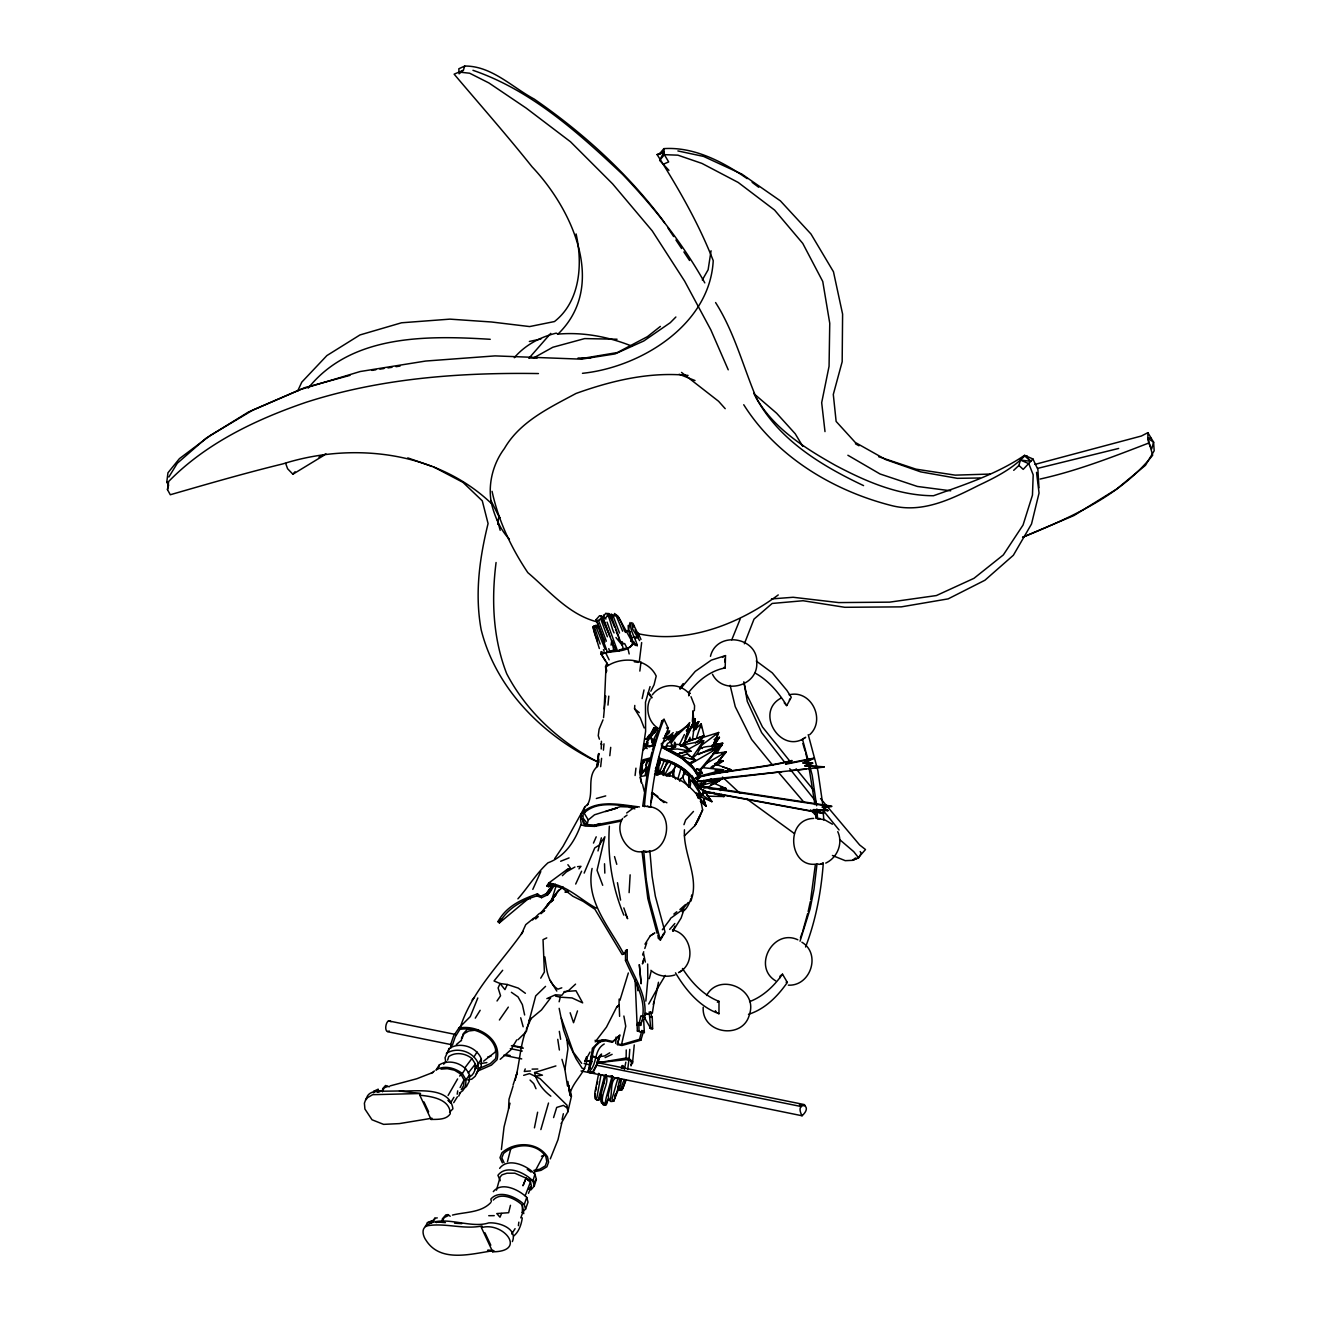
<?xml version="1.0" encoding="UTF-8"?>
<svg xmlns="http://www.w3.org/2000/svg" width="1321" height="1321" viewBox="0 0 1321 1321"><rect width="100%" height="100%" fill="white"/><g stroke="black" fill="none" stroke-linecap="round" stroke-linejoin="round"><path stroke-width="1.5" d="M658.849 771.431L663.175 772.224L658.915 773.759L658.865 770.969M683.337 774.519C681.537 779.407 686.738 783.452 688.968 787.316L688.703 775.889L683.601 772.802M523.777 1213.669L522.307 1205.132C515.553 1198.626 500.857 1191.575 493.261 1200.062M640.735 1016.295L642.7 1016.229C645.738 996.199 632.809 978.151 625.494 960.433L625.543 950.476L627.194 949.931L627.194 959.987C634.559 977.969 647.818 996.183 644.532 1016.51L640.735 1016.295L638.836 1025.03L640.668 1025.393L643.096 1016.675M629.11 892.633L630.134 874.832M813.686 818.409C784.41 819.185 789.05 867.88 816.114 864.116M508.568 1108.732L509.014 1099.237L513.043 1086.209M611.54 614.034L612.217 617.27M693.046 712.795L692.353 721.464M627.739 1069.118L628.978 1059.31L598.297 1062.695L599.189 1056.651L604.622 1055.925L609.79 1052.787M597.059 1063.388L596.531 1064.924L598.083 1058.782L592.502 1056.42L590.949 1057.114L588.126 1072.058M681.834 745.985L681.851 744.829L684.014 744.945L683.238 745.886M599.338 1062.728L598.297 1062.695L626.137 1058.038L626.253 1049.98M445.854 1062.464L445.061 1057.741L449.123 1048.527C459.989 1041.394 476.716 1046.777 481.356 1059.013L481.24 1066.262L476.187 1073.824M619.615 1088.917L621.597 1078.943L802.062 1115.766C814.974 1103.943 793.739 1100.674 802.062 1115.766M669.4 749.123L675.411 747.141L675.444 744.268L684.014 744.945M703.482 790.09L702.706 794.994L699.205 798.561M631.025 1065.915L631.57 1062.513L630.365 1060.119L631.801 1062.2L628.978 1059.31M639.43 806.916C620.721 804.836 595.474 798.528 581.042 814.017L581.174 818.227C584.543 820.159 580.794 825.311 587.449 824.601L594.714 825.08L621.564 819.945M595.094 1094.019L595.259 1098.94L597.604 1100.244L599.767 1099.353L601.55 1094.696M622.62 818.442C613.456 831.982 628.945 856.322 643.756 851.137C668.294 856.256 676.435 812.398 651.088 806.9M649.057 806.735L642.749 805.992L647.802 769.813M658.7 765.47L658.915 773.759C667.287 771.249 664.513 755.265 676.022 765.652L672.505 771.068L666.758 774.42M659.641 763.026L659.394 764.892L659.344 761.771L659.608 763.406M447.588 1060.086L448.744 1056.569C455.679 1051.665 465.603 1053.299 471.911 1058.517L475.395 1063.983C475.742 1068.838 474.487 1074.056 469.979 1076.731M589.777 1068.194L589.827 1067.285L589.843 1068.474M598.413 1060.218L599.651 1055.677L601.567 1054.042L598.066 1060.367M481.356 1059.013L478.301 1063.669L478.053 1070.704L475.197 1076.268L471.762 1079.174L467.717 1079.901M647.488 771.943L645.49 775.245C645.82 769.945 645.061 761.788 650.576 758.997M650.015 1017.17L652.244 1017.269L652.624 1028.762L650.807 1028.58L649.305 1013.834M604.176 708.931L605.976 667.039C620.771 655.81 647.653 657.841 656.207 676.071L654.06 684.773L650.84 691.213M440.983 1069.135L447.324 1068.656L454.49 1070.208L460.88 1074.155L464.034 1079.934L463.754 1085.367L461.277 1089.61M463.176 1089.115L466.462 1086.489L469.17 1081.42L469.533 1074.98C465.091 1063.702 449.734 1058.517 439.431 1064.792L435.98 1070.093C444.071 1064.726 455.101 1067.979 462.3 1073.511L465.966 1079.736L465.653 1085.829L462.812 1090.634L459.411 1093.161M609.361 826.252C607.346 856.668 612.019 886.721 623.826 915.123M694.334 710.681L694.582 705.711L690.999 696.679M598.793 1073.312L600.873 1075.575L596.795 1098.147M664.166 769.433L662.63 771.695L664.1 770.193M561.128 1123.56L567.832 1111.836L567.006 1105.215L540.107 1078.729L529.539 1073.577L523.661 1075.327M625.824 1062.167L624.387 1069.399M615.718 1043.474L616.098 1037.051M634.245 1044.928L632.511 1063.372L630.893 1064.726M605.299 699.503L605.53 695.771L603.548 717.617M608.073 1098.907L605.728 1105.116L603.07 1104.736L602.64 1102.077M645.837 1001.12L647.818 979.373L647.67 964.016M672.983 777.177L673.545 770.011L669.153 775.245L666.164 775.559M461.425 1040.717L461.64 1037.546L464.315 1033.534L468.773 1030.991L478.152 1029.852M641.659 642.584L639.43 660.566M632.709 1061.886L629.11 1058.567L629.77 1049.386M598.264 754.423L598.776 753.581L597.472 766.642L598.496 759.113L598.595 762.679L598.248 755.744M598.578 1098.527L604.638 1075.575L605.943 1074.65M496.069 562.515C491.329 599.916 492.898 638.291 506.703 673.71C526.551 711.755 558.915 741.131 596.465 761.243M501.402 1149.501L504.044 1126.978L510.005 1103.233M644.202 727.97L640.371 718.129L634.542 708.766L634.79 705.447M779.786 977.903L780.249 975.872L782.511 974.188L787.349 982.395C777.706 996.265 764.975 1009.194 748.479 1014.33M822.917 863.274L819.119 864.396L817.039 863.703L813.984 889.396L810.087 908.98L800.031 941.213M649.8 807.048L650.526 807.313C652.739 780.364 658.089 753.482 668.261 728.35L664.215 719.615M644.384 806.702C646.679 776.781 652.64 746.943 664.067 719.103L661.871 721.035L659.03 729.902M680.133 689.1L695.259 671.365L711.276 660.153L725.51 655.596L725.179 667.931C710.219 670.639 697.917 680.976 688.588 692.501M823.297 863.009C821.2 891.609 815.866 920.159 805.562 947.008M724.915 662.036L725.179 658.75M682.478 968.475C691.411 982.312 703.3 995.34 719.004 1001.351L718.971 1013.719C699.602 1006.767 685.715 990.04 675.493 972.834M522.307 1205.132L522.422 1213.487L520.788 1217.863M603.416 750.146L603.994 743.806M629.242 625.477L630.067 622.521M699.238 797.834L699.486 795.027M607.974 705.084L608.799 696.134M605.728 1105.116L604.869 1104.703L606.19 1097.85L612.168 1076.021M675.213 744.565L674.717 742.154L674.106 744.829M698.33 797.686L698.594 794.978M590.966 1058.319L592.386 1048.296L598.727 1042.021M652.657 745.771L653.152 743.69L654.605 743.475M609.807 755.711L610.715 747.356M600.659 766.675L601.583 758.353M618.558 1086.192L618.476 1090.056L622.125 1089.99L626.071 1080.066M672.934 774.998L673.528 771.134M646.861 772.323L645.49 775.245L646.497 768.162M592.502 1056.42L591.478 1063.289L587.994 1071.414L590.801 1073.131L594.4 1070.01M635.087 775.51L635.946 768.162M614.067 632.908C611.161 627.69 609.724 615.206 605.959 613.159L602.607 617.369L609.856 636.59M601.237 749.007L601.418 741.246M649.222 761.408C641.379 755.678 641.081 770.539 640.817 775.444L642.633 764.71M612.3 619.764C607.346 605.497 609.064 621.035 602.607 617.369M658.436 766.362L659.196 764.033M628.169 625.494L628.466 630.579L633.337 643.112L637.283 645.639C635.83 638.571 627.673 626.748 631.768 622.67M639.843 671.085L640.982 662.019M168.262 484.824L166.826 481.818L167.949 472.802L179.441 458.635L210.485 435.336L253.005 410.005L304.689 387.664L349.982 375.362M518.393 1225.657L518.839 1222.156M598.776 753.581L596.547 767.187C586.243 777.557 594.599 793.442 587.135 805.364M697.306 785.797L700.691 794.631L696.728 795.143M651.732 746.233L653.102 742.534M652.888 745.556L653.218 743.195M704.043 782.412L702.062 785.5L698.248 786.755L698.033 784.558C696.332 779.654 695.82 785.235 698.248 786.755L702.211 785.582L704.275 780.761L704.621 783.452L702.739 787.085L699.932 787.63L698.066 785.665L699.932 787.63L702.739 787.085M619.665 1089.891L619.797 1088.834M497.753 524.305L498.843 516.379L490.95 500.527M594.863 634.46L593.261 626.633M623.694 1068.045L622.307 1065.568L621.2 1068.128M691.973 775.79L696.613 782.841M509.411 539.166C500.114 529.638 494.648 516.148 491.478 503.565C436.954 451.452 352.938 441.643 282.876 463.886C245.079 473.1 207.612 483.965 170.293 494.748L167.47 489.612L168.675 481.455C205.911 443.311 255.977 419.451 305.911 402.36C380.795 378.169 460.154 372.373 538.44 373.562M522.274 1217.863C521.399 1224.484 518.955 1231.783 513.605 1236.109M599.404 1057.378L599.651 1055.677M601.088 651.666L602.409 653.713L613.737 650.064L617.221 651.104L619.582 650.279L618.096 650.873M586.805 1057.048C587.713 1072.421 571.927 1081.04 569.764 1095.324L570.92 1095.803L569.268 1089.842M590.223 1064.016L590.916 1060.961M611.078 645.16L611.788 640.404L613.737 650.064M457.198 1094.201L457.71 1090.865M711.061 250.775L708.122 269.765L702.31 279.969M654.985 745.275C636.772 750.79 651.319 737.085 657.098 729.043M652.326 1013.257L654.06 1002.012M697.372 786.012L699.602 786.54L697.703 785.665M675.642 745.506L675.411 747.141L672.67 747.306L671.2 749.123M619.45 650.295C623.495 647.158 632.429 649.849 632.825 642.155L630.926 640.916L633.733 641.907C628.879 654.093 611.59 649.552 601.319 654.357M699.668 777.706L693.492 767.369L687.68 761.969M694.648 726.616L695.275 719.037L686.821 734.938M583.799 810.07L584.922 806.718L587.961 804.274M590.57 1056.536L592.27 1055.793L593.905 1048.544L596.019 1045.505L602.591 1039.726M510.467 1205.313L508.651 1212.711L496.795 1213.57L499.999 1217.202L501.567 1213.504M598.644 1073.643L594.797 1093.061L595.721 1099.287M496.151 1047.157L495.292 1051.995L483.635 1061.143M561.772 1123.147L558.007 1139.676L550.296 1158.897M597.208 1062.893L598.083 1058.782M694.582 723.512L695.275 719.037L685.12 738.092M810.648 899.898L815.305 864.941M632.842 623.215L637.614 633.139L637.3 636.887L631.554 637.482L628.614 629.506L629.44 625.543M597.042 1084.161L597.67 1081.552M619.714 1082.51L620.028 1080.892M653.334 731.339L653.994 727.954L647.901 738.555M537.63 1112.216L534.427 1127.853M647.505 744.813L648.033 742.584L646.514 741.89L647.505 744.813L644.301 744.73M606.174 1074.6L601.121 1093.854L601.402 1102.936M598 850.939L601.369 837.861M601.732 1095.588L601.237 1101.417L602.525 1103.729M462.267 1038.339L463.209 1033.782L468.509 1028.068M366.379 1099.6C366.809 1092.137 375.577 1090.684 381.538 1091.03L374.074 1091.146L373.265 1092.781L374.206 1092.45M692.617 738.555L695.275 719.037L693.905 723.165M648.727 1003.993L657.016 989.148L658.485 982.263M642.155 698.578L644.004 689.958M648.231 767.815L651.98 752.012M808.155 911.639L810.334 901.616M618.922 1077.738C609.064 1076.417 612.828 1093.755 609.988 1099.881M562.052 1119.663L563.357 1113.719M567.469 1085.945L564.926 1069.515L567.931 1048.957L566.973 1039.478L563.555 1029.901L559.163 1008.336M596.398 1087.464L595.54 1091.196M635.104 979.67L637.366 1031.007L644.367 1032.593L643.69 1030.76L640.9 1040.188L621.993 1045.489L617.402 1044.597L619.912 1034.921L612.201 1042.286L605.91 1040.865L597.719 1042.071L595.094 1040.304M511.078 1147.586L507.479 1161.605M653.268 1004.373L658.155 986.176M690.9 898.561C690.173 901.929 684.757 913.62 681.686 910.268L688.258 902.441M617.402 1044.597L619.516 1035.614L612.201 1042.286M644.4 762.366L644.912 760.219M661.557 722.323L661.871 721.035M688.703 693.839L689.645 693.129L688.918 695.49M612.68 1077.127L608.304 1094.531L608.651 1099.98M585.021 810.483L584.328 813.389L588.274 819.978L587.366 823.577L586.144 824.238L584.229 822.884L583.007 819.598M605.86 1075.162C610.104 1082.18 600.097 1094.168 602.772 1103.052L604.985 1103.53M536.92 895.902L541.593 897.653L537.416 893.888C521.745 899.238 506.306 906.272 497.967 921.678L499.388 922.9C507.561 908.468 521.597 900.476 536.92 895.902L537.416 893.888L541.593 897.653L547.736 894.746L551.567 889.859M658.485 761.474L658.882 759.79M434.411 1220.109L434.89 1218.21L437.268 1217.879M559.13 1001.78L560.269 997.173L572.076 997.933L582.66 1002.87L575.973 990.733L564.067 991.625M680.249 731.008L689.265 724.073L684.427 743.294L680.596 745.952L681.851 744.829M584.163 873.098L594.747 847.95L599.156 845.159L604.902 836.771L597.059 870.324L602.706 885.285M167.47 489.612L168.626 485.055L166.826 481.818M649.288 978.679L651.071 971.662M679.787 781.305L680.497 778.878M807.659 913.587L802.871 930.76M448.347 1051.499L449.123 1048.527M551.204 901.599L556.042 886.11M515.14 1080.215C519.582 1064.049 519.929 1047.058 525.626 1031.156M642.6 769.037L642.072 772.901L645.705 768.327L646.184 771.414M582.759 819.136L582.71 819.631M617.848 1043.92L621.514 1044.63L639.546 1039.28L641.89 1030.413L642.567 1032.312L637.366 1031.007M548.512 1103.035L540.867 1129.587M677.805 779.192L681.009 768.277L675.923 765.8L674.684 768.178M694.086 725.84L695.275 719.037L683.915 743.624L685.401 740.156M516.164 1076.169L517.205 1072.289L513.109 1084.937M692.435 727.656L693.822 722.57L693.013 710.946M622.538 1068.293L623.132 1066.113M658.419 767.716L655.678 774.089M686.342 730.794L686.59 729.952M681.009 768.277L684.823 772.207L683.155 776.616L679.11 780.298M656.174 774.899L656.438 772.257M1013.702 470.326L1018.92 465.438L1020.423 460.038L1024.98 455.778L1030.875 461.343L1020.423 460.038C1008.121 471.085 993.359 478.384 978.547 485.418C951.516 499.024 922.636 513.522 891.592 505.58C832.907 490.669 776.484 456.67 743.74 404.738M713.819 744.78L718.674 732.495L701.071 738.043M621.514 1044.63L625.741 1026.186L623.875 1016.031M691.329 896.695L691.841 894.878M619.648 1081.916L620.061 1080.512M688.571 694.02L689.645 693.129L688.769 695.754M607.858 1100.096L606.471 1104.339M632.445 624.701L632.594 628.994L639.595 640.602M499.635 1168.358C508.189 1156.932 527.145 1165.551 534.955 1174.121L532.924 1180.991L534.278 1186.043L530.943 1189.891M652.921 731.553L653.994 727.954L651.402 733.502M619.021 1085.433L613.704 1101.219L610.83 1101.549L608.783 1099.122M652.475 750.064L658.353 731.652M496.481 1190.155L500.164 1176.961L501.98 1174.831L507 1173.197L514.843 1173.197L525.527 1177.886L530.481 1181.948L531.455 1186.043L528.466 1193.342M673.545 770.011C674.816 767.6 672.026 776.401 675.807 779.142M703.201 792.138L699.304 797.653M553.582 1117.583L556.702 1107.427L563.456 1105.363L566.858 1107.758M687.102 731.058L689.265 724.073L686.623 726.269M702.689 794.235L703.383 791.973M534.278 1186.043L536.359 1179.372L534.955 1174.121M691.428 758.502L703.697 740.784L683.518 744.813M703.664 792.171L699.552 797.818L699.436 791.824M703.961 791.857L700.84 796.893L711.87 801.599L705.926 793.26M592.089 868.442C585.319 901.021 609.509 927.16 623.809 953.944L622.158 954.555L594.929 909.261L583.188 901.368L572.835 896.232L562.234 888.042L549.47 884.476L548.413 886.672L546.828 885.945L548.661 883.088L568.063 868.772M650.048 686.59L645.474 702.244L645.606 731.405L639.628 772.191L641.659 783.287L640.041 777.442M618.839 1088.256L613.704 1101.219M464.711 66.05L458.833 68.775L459.114 73.811L463.374 70.261L464.711 66.05C491.445 65.769 511.954 87.103 534.13 99.025C582.644 132.529 626.616 172.391 662.267 219.468L664.546 222.886M596.547 767.187L597.587 764.033M621.25 1089.842L621.663 1088.603M425.857 1226.02L427.31 1222.586L432.033 1220.769M438.539 1067.451L439.431 1064.792M645.49 775.245L648.661 766.263M642.633 955.033L643.723 951.747M577.508 1010.912L573.545 1022.702L570.16 1012.761M452.443 1045.01L455.184 1036.968L459.873 1029.389C477.03 1026.301 499.883 1039.115 495.573 1058.682L490.372 1063.587L478.169 1068.953M628.334 972.966L619.945 1000.294M644.813 948.478L646.729 942.847M684.129 909.162L681.108 918.045L673 930.975M800.394 937.976L802.243 932.56M595.507 1067.385L594.301 1070.258M445.425 1222.619L441.742 1222.354L444.236 1217.582L448.298 1215.551M522.059 1212.463L525.576 1209.095L524.239 1204.554L526.749 1197.404C519.103 1189.841 501.633 1181.172 493.311 1191.641M525.576 1209.095L528.02 1202.11L526.749 1197.404M622.67 1088.636C628.532 1073.857 622.373 1079.422 621.233 1089.643L618.872 1090.386L617.947 1087.414L619.714 1078.795L621.53 1078.943M656.917 775.097L656.735 772.62L656.95 773.462M695.886 729.473L698.693 721.646L694.714 724.767M586.491 1056.85L584.724 1061.787L590.025 1052.077M683.964 824.667L685.665 819.912L693.475 811.441M459.923 1028.448C471.63 990.833 501.039 963.158 523.149 931.47M645.688 765.024L647.488 760.12M457.396 1096.76L453.714 1102.672M575.692 884.046L581.603 871.2M653.994 727.954L649.8 738.241M659.344 761.705L660.533 759.757L667.683 762.283M581.917 815.751L580.563 819.433L581.19 823.726C575.378 840.536 565.239 856.487 547.984 862.811C536.458 873.264 527.806 887.695 517.898 898.841M664.364 760.549L658.915 773.759M675.807 733.469L671.778 740.239M696.679 737.399L701.22 723.842L704.043 735.582M656.025 771.794L657.544 768.426M419.814 1095.225C431.29 1096.331 450.18 1099.006 450.263 1113.785C446.366 1119.977 437.515 1119.3 431.075 1119.448L419.814 1095.225L420.458 1093.524L399.437 1090.981L381.769 1091.229L384.477 1087.728L387.68 1086.473M684.047 743.541L688.555 741.114L690.057 737.25M525.23 1068.92L524.272 1071.463L530.53 1070.951M525.18 1195.736L530.481 1181.948L526.006 1178.282L528.136 1180.049M672.967 931.206L674.882 926.203M643.756 851.137L646.151 878.977L649.651 900.641L660.417 940.073L665.057 932.098L655.348 896.249L652.062 876.054L649.899 851.203L648.727 851.583M682.214 911.721L683.106 909.426M441.742 1222.354L442.386 1218.837L445.871 1214.891L448.1 1214.593L450.197 1216.261M744.367 643.789L754.01 619.12L772.158 603.449L803.052 600.741L844.829 607.297L901.285 606.867L948.148 598.875L984.905 580.249L1013.372 555.249L1031.519 523.991L1039.049 493.03L1036.539 472.357M540.801 871.596L532.809 889.38M649.982 737.448L655.464 728.036M696.844 774.156L697.405 773.049M650.692 736.771L655.91 727.871M430.811 1223.031L434.89 1218.21M525.973 1178.349L522.984 1185.779L526.006 1178.282L532.924 1180.991C525.031 1172.718 506.504 1163.999 497.934 1175.294L500.23 1180.743M481.422 1227.622L482.049 1225.954C464.034 1229.719 445.788 1222.85 427.971 1225.657C420.689 1227.292 422.737 1235.812 426.039 1240.303C440.587 1263.305 471.993 1253.646 493.559 1250.673L492.7 1251.796L481.422 1227.622C503.284 1221.265 527.723 1251.648 492.7 1251.796M608.007 664.975L600.824 653.581L601.633 651.583M731.768 639.81L740.156 619.12M690.718 901.335C700.08 878.069 682.874 853.812 684.46 829.803M661.309 937.893L661.937 936.374M661.854 936.606L661.16 938.273M656.768 730.1L657.148 729.175M784.228 702.838L786.722 705.612L791.279 697.273L786.953 690.47L772.29 672.868L756.289 661.045M603.003 719.846L599.107 729.192L598.264 735.698L599.387 739.166M667.567 762.283L664.034 768.855L663.968 775.526M654.522 774.37C673.281 771.414 690.057 784.905 700.477 799.222L702.623 809.922L698.297 820.176L695.011 825.542L684.394 835.863M600.163 1098.362L598.776 1100.03M607.033 662.96L605.497 666.544L606.174 672.505M781.768 771.761L699.007 781.504L710.764 779.258L806.272 769.07M700.708 787.844L700.13 786.837L831.603 806.619L822.306 807.131L831.784 806.157L701.996 786.408M593.476 843.079L596.217 836.82M710.467 656.322C716.659 630.282 758.485 636.772 756.801 663.291C757.478 686.606 722.785 695.209 712.498 674.271M458.734 1096.133L460.137 1092.946M650.213 698.743C645.077 708.7 648.545 722.29 658.106 728.3M526.303 1029.274L531.174 1018.392M552.261 900.014L553.813 896.563M379.523 1091.476L381.521 1091.03L377.525 1091.889L378.384 1089.924L377.492 1091.889L374.074 1091.146L378.235 1089.148M521.316 934.376L525.741 924.667L533.75 918.178M533.882 1173.461L543.641 1155.115M525.395 993.293L518.261 988.108L507.314 984.492L504.952 989.627L500.065 983.518L494.037 980.975L502.69 970.275M654.44 733.056L656.999 727.491M687.399 727.706L689.744 722.587L687.382 725.262M297.539 391.313L301.766 382.165L326.881 355.58L359.939 334.956L401.534 322.786L449.933 319.137L491.528 321.994L529.622 326.568L554.473 321.548C580.365 301.254 582.792 263.903 576.088 233.933M616.99 1006.47L606.455 1027.127L595.21 1041.856M789.859 770.622L823.99 767.121L804.671 765.932L812.547 763.406L802.92 763.175L813.769 758.584L785.566 764.265L791.791 760.962C760.599 768.739 727.755 769.928 696.646 777.64L697.802 781.388L696.58 783.089L696.134 782.032L696.745 783.237M699.057 781.504L697.802 781.388M696.15 778.663L696.861 777.26C727.921 769.433 760.78 768.393 791.94 760.5L785.731 763.819M679.754 743.987L684.41 734.509M567.832 1111.836L571.498 1096.05L568.459 1085.367L570.92 1095.803M688.654 695.16L689.645 693.129L688.984 693.773M665.553 765.189L666.874 762.432M702.623 809.922L695.011 825.542L700.047 815.404M614.628 1095.77L615.388 1094.184M671.332 762.911L665.404 773.561M671.646 737.333L672.703 735.219L663.125 738.257M668.938 170.376L659.658 160.386L664.1 151.651L657.098 154.574C678.367 188.16 698.644 223.348 713.224 260.65C709.922 324.768 640.834 367.255 582.462 373.315M603.763 639.1L596.151 619.582L599.585 615.702L601.963 616.313L603.499 618.575M657.247 765.074L659.179 758.105C674.271 761.837 689.678 770.044 696.778 784.509M689.281 781.718C690.668 778.036 691.444 787.052 688.968 787.316M644.962 944.168L650.279 935.829L654.308 933.287M659.674 772.125L657.957 775.163M716.791 753.432L722.719 743.244L714.793 744.483M596.316 1065.254L593.542 1070.291M658.073 730.53L652.112 742.501L651.616 740.487L652.376 739.661L653.235 741.775M712.135 747.405L718.674 732.495L699.453 746.844M478.301 1063.669L475.147 1069.449L478.301 1063.669C473.678 1051.566 457.049 1046.331 446.333 1053.448M680.596 745.952L685.302 742.402L703.895 735.797L700.328 741.329M631.273 645.919L632.379 643.971M477.806 997.982L470.293 1016.592L458.866 1028.052L453.582 1035.961L450.692 1044.449L450.841 1048.065M665.289 975.426L657.016 989.148M516.742 1039.908L510.814 1049.865L500.213 1059.31M475.279 1018.144L480.167 1010.301M512.366 1241.591C517.931 1228.513 498.859 1222.041 488.654 1222.916C469.335 1229.257 441.759 1213.289 425.23 1226.268M453.929 1097.322L450.61 1102.82L448.05 1100.327L450.56 1102.886M663.968 933.336L663.357 934.211L664.034 933.253M459.725 1076.103L460.88 1074.155M695.094 727.689L698.693 721.646L696.002 724.222M607.594 616.015L607.924 613.241M687.663 726.765L689.265 724.073L676.468 735.979L671.976 742.22M540.735 978.167L544.401 972.008L543.03 939.66L546.762 937.893M474.107 1056.767L477.03 1051.929M692.006 758.716L697.092 754.126L703.697 740.784L687.366 749.8M601.27 616.098L601.451 617.749L598.991 620.21L596.613 620.556L596.151 619.582M545.722 908.138L557.66 891.279L563.225 887.068M700.13 786.837L700.691 789.231L706.273 791.973L823.462 813.538L813.191 809.872L827.854 810.698L822.504 806.718M596.382 1065.139L801.451 1106.585M168.857 477.013L177.295 463.275L205.795 438.423L248.365 412.069L300.676 389.464L360.154 371.531L425.643 361.046L495.045 355.894L581.405 359.163L615.025 353.929L643.74 341L670.242 322.72L675.873 317.007M665.305 736.689L669.4 732.511M464.034 1079.934L460.121 1087.546M698.033 784.558L700.642 783.617L702.095 781.289M511.689 1233.996L515.074 1228.662M689.199 781.454L689.843 780.447M448.116 1095.439L457.594 1078.927M650.906 802.524L652.574 796.183L651.435 793.954M832.428 855.48L845.225 860.665L852.54 860.334L858.419 857.593L865.486 849.535L859.641 844.961L820.556 798.528M548.099 904.786L556.405 894.102L540.983 912.728M658.568 758.436L660.483 758.518L660.087 762.085L655.15 770.969M646.646 739.661L649.569 735.236M443.707 1064.247L445.491 1061.539M714.413 744.928L719.4 737.382L715.437 738.389M646.943 767.039L641.742 774.172M497.026 1000.988L500.56 995.77L498.116 987.959L500.065 983.518L507.314 984.492M665.19 735.269L666.907 732.742M694.285 728.102L698.693 721.646M462.3 1073.511L465.653 1068.59M551.303 886.474L546.415 893.59L540.9 896.166M789.298 700.047L790.173 698.776M662.349 929.736L670.226 919.234M508.321 1007.114L499.388 1019.994M662.481 935.45L663.175 934.459M646.283 747.24L647.488 745.556L643.476 749.783M655.464 768.657L659.427 761.49L659.014 757.263M714.265 744.483L719.4 737.382L714.05 739.512M718.574 760.896L726.269 751.88L714.149 753.581M431.075 1119.448L431.95 1118.227L399.338 1123.61L383.602 1124.369L372.027 1119.779L364.91 1109.029L364.398 1103.2L366.115 1098.461L372.687 1094.68L420.408 1093.524M646.382 738.918L649.354 734.823M554.721 858.617L563.043 846.299L584.922 806.718M464.843 1067.88L471.911 1058.517M644.153 1016.576L646.481 1013.422L648.892 1014.363L650.692 1012.002L651.748 1016.922M679.737 688.224L683.205 683.568M554.985 895.605L559.427 889.677M782.511 974.188C774.123 985.912 763.257 996.496 749.568 1001.632M465.966 1079.736L469.533 1074.98M662.894 775.179L664.133 773.545M700.873 739.777L703.895 735.797L688.588 741.131M697.092 754.126L718.228 747.901L704.209 766.461M619.037 1004.554L619.153 999.072M671.646 741.428L672.703 735.219L664.876 738.307M555.282 884.228L547.736 894.746L546.415 893.59L552.541 885.681M578.961 868.888L580.959 866.328L577.558 866.659M809.69 734.691C826.17 719.912 811.011 689.149 789.132 694.829M679.093 972.339C696.596 963.125 691.791 933.798 672.422 929.934M475.395 1063.983L468.195 1073.048M706.57 995.489C719.235 972.008 758.089 988.917 749.519 1014.214C743.343 1040.271 701.434 1033.914 703.201 1007.229M654.308 732.676L657.841 728.366M690.256 764.099L718.228 747.901L699.552 770.242M590.289 1070.538C597.307 1062.728 594.004 1049.782 604.225 1044.003M381.769 1091.229L383.387 1089.544L382.529 1091.773L382.71 1088.62L385.55 1085.499L389.233 1086.82M747.174 178.632C723.033 161.872 694.103 146.631 663.852 148.629L659.162 154.326L657.098 154.574M659.658 160.386L664.364 154.673L663.852 148.629M721.514 753.779L726.269 751.88L712.68 767.947M431.67 1222.586L432.776 1221.248M623.809 953.944L627.194 949.931M668.591 740.041L672.703 735.219L670.044 736.276M534.163 1181.948L536.359 1179.372M688.72 694.202L689.645 693.129M674.387 737.333L678.053 732.726M713.125 753.647L722.009 745.242C714.281 747.174 704.704 744.681 698.132 750.064M472.092 1000.03L474.421 997.338M285.683 463.44L287.598 468.74L292.899 474.222L295.062 471.746M528.994 358.189L550.741 333.371M514.298 357.727C525.18 344.93 540.272 337.037 556.257 333.14L557.957 334.114C607.908 285.699 572.076 209.032 532.033 166.776C506.884 135.221 480.134 104.904 454.127 74.158L463.374 70.261M753.746 393.311C771.051 426.947 803.564 447.406 835.516 465.405C865.932 481.505 898.478 495.672 933.485 495.738C964.594 484.675 997.124 473.991 1024.551 455.332L1032.939 458.981L1023.197 469.384L1018.92 465.438M528.747 1189.148L531.455 1186.043M669.681 929.39L674.833 923.511M666.494 733.832L668.591 731.504M652.376 739.661L652.112 742.501L651.369 738.043L652.425 742.468M612.085 615.619L611.656 617.204L618.657 636.507M719.185 773.066L723.446 769.763L702.722 767.666L701.517 768.558M674.618 745.771L673.512 746.943L667.6 745.87L665.289 747.587L667.683 743.327L672.257 741.114M666.478 733.551L668.806 731.124M669.764 730.942L664.925 736.408M626.666 812.993L634.245 807.445M545.54 986.374L535.699 995.918L526.319 1031.602L518.03 1039.71M308.255 388.11C351.353 334.147 427.509 335.451 490.24 339.299M667.039 737.894L673.231 732.61M715.635 750.311L722.719 743.244L711.936 745.341M646.613 744.384L643.921 743.987M700.213 773.594L698.66 774.585L702.376 773.33L697.092 768.855L694.549 770.638M652.343 694.78C660.814 683.618 678.466 682.429 688.224 692.617M389.266 1031.007C382.908 1034.194 386.178 1016.592 390.95 1021.76M697.059 795.374L698.347 798.412M600.262 1061.77L598.297 1062.695M532.594 919.928L538.819 913.934L544.714 910.384L540.983 913.719M490.884 1202.473C481.092 1212.926 465.372 1211.836 452.459 1215.089M702.722 767.666L700.014 769.796M588.274 819.978L594.5 814.809L620.325 806.685L627.921 806.933L634.889 808.848M562.366 875.658L566.395 871.893L574.932 867.022M714.199 742.22L719.4 737.382L716.907 739.677M696.563 772.339L702.376 773.33L700.543 769.615L696.695 768.805M575.56 984.128L568.558 990.585L564.1 992.385L561.871 995.274L555.447 994.779L546.861 998.626M619.186 1005.248L616.94 1006.833L619.186 1005.248L619.599 1016.344M661.094 744.02L672.703 735.219L669.978 741.527L673.512 746.943L671.085 745.127M680.695 730.579L678.086 733.006L678.466 734.08M535.649 918.987L538.258 916.609M528.648 898.462L499.388 922.9M700.691 789.231L700.526 786.689M642.419 1020.621L645.358 1017.979L644.433 1017.566L650.807 1028.58M679.935 909.525L685.566 904.505M703.895 735.797L695.407 743.046M497.967 921.678L500.923 919.135M714.611 751.467L722.009 745.242L708.733 749.568L698.462 754.539M456.356 1044.564L460.55 1041.031M658.386 770.754L657.131 771.53M855.463 857.973L852.54 860.334L858.683 857.874L861.275 853.25L860.202 851.583M660.384 326.419L647.422 336.657L617.303 352.558L581.24 358.618M529.061 1020.291L541.461 1009.971L550.576 997.966L549.321 998.296M673.842 914.082L676.781 911.771M670.408 918.442L681.686 910.268M604.589 1075.839L605.332 1075.277M431.141 1073.445L434.411 1070.984M711.028 767.27L713.357 765.553M822.834 863.34L820.77 864.083M649.899 851.203L648.941 851.583M719.45 772.669L723.446 769.763L715.074 770.737M657.875 934.987L658.271 938.257L660.417 940.073M592.188 1072.768L593.641 1071.529M590.603 1071.81L589.199 1072.553M624.106 817.253L627.029 815.14M723.016 778.284L714.958 783.502M717.138 765.173L723.148 760.979L719.268 759.674M778.251 594.929C739 623.925 687.432 644.433 638.291 633.733M449.586 1112.199L452.921 1108.847C449.767 1085.647 415.207 1091.674 399.437 1090.981M662.696 151.965L659.162 154.326L664.1 151.651M693.178 731.074L701.22 723.842L701.302 727.673M706.157 763.538L726.269 751.88M825.741 863.092C837.299 857.824 843.293 843.31 837.762 831.652M780.893 698.182C754.208 712.498 781.405 755.397 805.678 737.25M801.566 739.859L805.1 737.597M701.236 773.016L702.376 773.33M678.532 972.685L683.106 969.779M650.279 935.829L654.886 932.94M715.222 749.75L718.228 747.901M707.693 780.513L719.879 780.282L708.865 786.639L703.713 787.993M722.488 657.396L725.51 655.596M711.342 778.961L703.135 783.171M642.947 763.125L642.782 761.457L644.45 760.467M662.762 746.002L678.548 754.654L688.968 763.323L695.672 760.335L687.349 753.862L680.662 756.421L695.672 760.335L690.289 762.944M642.782 761.457L644.235 760.599M324.57 454.952L292.899 474.222M688.472 740.288L690.916 739.066L691.395 740.041M546.828 885.945L549.982 884.178M533.502 357.991L552.822 347.258L584.675 338.589L617.072 339.233M676.55 754.77L680.612 752.97M548.413 886.672L553.218 884.046M677.145 755.001L683.386 752.194M676.666 754.72L680.15 753.152M717.369 1002.243L719.004 1001.351M621.332 821.051L594.599 826.368L600.295 823.594L594.599 826.368L585.269 826.087L580.728 824.667M726.517 772.323L731.256 769.829L714.479 763.852M566.56 870.225L570.49 868.161L567.881 864.71M610.219 651.947L611.194 651.435M1022.9 537.102L1073.99 515.52L1116.542 489.166L1145.472 465.306L1154.174 450.775L1153.596 442.188L1147.883 432.677L1141.344 436.029L1034.937 464.414M708.122 781.289L719.879 780.282L710.83 784.657M704.341 782.379L708.601 780.315M318.955 457.149L325.94 453.846M605.101 1057.609L612.118 1054.34M635.137 638.505L637.812 637.283L638.737 635.236L638.142 633.172L635.731 632.363M591.164 1061.671L586.755 1061.077M663.703 164.068L668.674 161.922L664.364 154.673L677.904 155.168L701.963 163.424L738.191 182.447L774.585 210.072L802.772 243.427L822.752 281.489L829.753 323.282L829.06 366.297L821.679 402.69L824.998 431.604M375.197 1091.493L376.369 1090.997M1022.586 537.333C1069.696 517.948 1120.258 495.969 1152.688 455.217L1147.899 438.308L1147.883 432.677M560.649 861.259L569.087 857.907M643.277 760.813L651.203 758.683M477.211 1071.298L491.495 1065.056L497.043 1059.723C502.096 1038.818 477.343 1024.287 458.866 1028.052M642.98 759.823L651.071 757.742M610.517 810.037L617.171 807.973L605.579 811.556M684.806 772.224L683.568 772.521M600.213 823.644L594.714 825.08M428.896 1222.338L431.191 1221.545M561.788 987.827L557.891 989.165C547.125 982.378 546.498 968.293 544.879 956.949M555.91 1065.931L534.592 1072.536C536.409 1082.048 543.311 1090.436 550.824 1096.182M626.005 1059.178L628.961 1060.251M568.327 890.948L564.959 892.088L568.393 892.071M541.445 1156.222L545.078 1155M720.259 790.503L726.121 788.554L712.547 782.643M715.322 763.307L723.148 760.979L719.268 762.2M719.879 780.282L704.77 784.492M611.97 1076.153L607.544 1076.252M723.446 769.763L700.064 776.021M619.318 650.361L617.567 651.104L607.049 622.141M433.189 1072.355L416.759 1078.762L389.992 1085.928M787.547 763.307L813.918 758.122L803.118 762.745L812.762 763.01L804.902 765.586L824.238 766.824L815.387 767.798M1040.106 479.044C1077.507 470.755 1113.273 456.703 1148.742 443.047L1151.648 449.057L1153.596 442.188L1147.899 438.308L1148.742 443.047M596.349 798.495L605.728 795.903M642.815 763.175L640.784 763.72M625.494 960.433L627.194 959.987M1118.656 448.446L1037.679 468.361M684.955 751.566L690.817 751.22L685.137 745.358L681.058 744.829L690.817 751.22L679.737 753.333M649.338 746.662L652.211 746.018M529.358 341.462L540.9 339.002M377.492 1091.889L381.521 1091.03M714.166 792.55L702.59 793.343M487.862 1056.866L490.999 1056.206M727.64 770.572L731.256 769.829L722.686 766.923M535.005 1171.578L541.049 1170.323L546.911 1166.757L548.595 1162.1L547.472 1156.783C537.63 1141.625 514.695 1141.245 501.881 1152.82L499.999 1157.658L502.376 1162.86M533.849 1170.389L539.744 1169.201L545.309 1165.882L546.828 1161.572L545.821 1156.668C536.59 1142.45 515.405 1142.979 503.532 1153.497L501.815 1157.89L504.061 1162.711M441.264 1221.743L435.947 1222.42L440.471 1221.793M819.284 818.607L815.85 818.26L815.503 811.887M724.337 771.117L731.256 769.829M819.961 818.492L818.31 818.789L823.016 819.499M674.981 974.948C666.692 977.54 657.495 976.202 650.89 970.308M1147.899 438.308L1150.707 437.812M722.818 789.116L726.121 788.554L720.556 787.035M641.23 776.352L646.712 775.477M480.084 1063.653L486.855 1062.579M647.059 851.946L644.978 851.55L646.035 851.896M371.845 370.392L375.874 369.764M379.903 369.153L383.932 368.542M387.961 367.915L391.99 367.304M396.019 366.677L400.048 366.066M594.566 626.237L597.042 626.451L599.156 629.225L607.132 651.418M535.236 1076.219L542.452 1075.178L534.592 1072.536M646.481 1013.422L644.962 1013.636L647.158 1014.445M788.34 985.152C810.599 986.358 821.299 953.845 801.897 942.22M669.053 749.469L677.475 748.974L690.817 751.22M662.465 746.464L678.201 755.018L688.918 763.406L677.822 755.381L662.184 747.141M689.876 780.579L691.659 780.397L696.712 785.07L695.804 782.577L696.662 785.07M648.941 1012.167L650.692 1012.002M598.875 627.772L596.91 625.378L593.558 625.939L593.657 627.046M771.497 598.925L793.112 597.274L838.719 602.591L889.627 602.145L936.374 595.556L973.957 578.334L1003.333 554.919L1023.048 525.048L1032.461 495.144L1033.187 474.85L1028.828 463.704L1020.423 460.038M650.394 1017.401L652.244 1017.269M557.957 334.114C583.122 331.918 608.766 336.789 632.132 346.251M593.195 627.145L595.705 626.914L595.87 625.361M617.98 1078.085L612.184 1098.312L612.151 1100.178L613.621 1100.822M990.023 474.057L955.199 475.147L915.965 469.153L878.597 456.686M709.162 788.786L726.121 788.554M532.066 1069.135L537.812 1069.003M979.951 477.987L957.345 478.334L920.704 471.878L885.764 459.609L855.281 442.452L836.127 421.432L833.303 394.451L842.171 361.739L842.6 314.117L833.468 271.763L810.978 234.015L780.414 200.891L741.907 174.141L703.581 156.423L677.888 150.941M648.892 745.919L650.593 745.903M488.737 1215.7L494.236 1215.65M590.636 358.057L578.037 358.024M529.176 357.991L537.152 357.991M681.058 744.829L683.518 744.846M698.578 786.722L699.998 787.085M614.463 613.472L618.03 616.246L632.231 641.973M584.741 1068.557L582.33 1068.507L576.055 1058.765L566.973 1039.478M613.687 650.906L616.015 651.005M688.059 375.428C649.767 371.548 611.838 380.613 576.022 393.46C549.635 407.677 519.962 421.498 504.391 448.546C492.799 463.968 487.697 484.625 491.478 503.565M828.069 810.334L813.406 809.575L823.677 813.241L715.586 793.36M633.188 644.153L637.283 645.639M454.556 1223.163L461.822 1223.642M603.482 1104.604L604.869 1104.703M642.848 805.744L644.631 805.992M661.705 747.306L681.999 758.353L696.662 771.811M699.354 781.025L696.415 778.218M598.066 1099.848L596.398 1099.683L595.573 1098.081M643.575 744.73L646.894 745.275M666.081 775.757L669.912 776.154M600.906 1074.98L604.638 1075.575M459.411 72.11L469.682 73.233L488.886 82.942L526.187 108.107L570.507 141.776L612.63 183.883L652.26 230.911L684.641 281.142L710.863 329.92L728.234 369.814M707.379 796.2L724.123 796.497L721.382 794.35M787.349 982.395L786.094 982.23M548.661 883.088C566.924 885.219 580.414 899.684 596.25 908.154M950.691 490.801L917.385 486.458L880.034 473.975L847.884 455.25M679.456 744.813L680.843 744.994M642.7 1016.229L644.532 1016.51M662.729 760.169L661.144 759.856M720.044 795.853L724.123 796.497L709.905 792.468M649.668 1028.184L652.624 1028.762M634.262 661.755L638.225 662.415M626.137 1058.038L629.11 1058.567M661.326 745.837L664.859 748.165M713.753 793.013L706.487 791.593L701.005 788.951M715.437 769.813L722.653 771.778M666.527 728.003L668.261 728.35M512.565 1045.456L522.489 1047.47M586.029 1060.35L591.973 1061.556M597.191 1062.579L804.258 1104.571M388.424 1020.869L455.861 1034.541M511.392 1045.786L523.298 1048.197M799.42 1104.736L805.067 1105.264M510.302 1048.626L522.274 1051.054M584.13 1063.587L590.124 1064.792M506.075 1054.686L510.104 1055.496M590.652 1071.826L594.681 1072.652M387.4 1031.668L451.964 1044.779M503.681 1055.264L521.712 1058.914M581.058 1070.951L620.028 1078.844M614.513 1077.721L612.944 1077.226M645.242 739.166L647.851 739.76M555.514 996.1L560.269 997.173M659.311 759.113L671.2 762.911M612.482 1041.46L605.365 1039.726L596.861 1040.816L597.719 1042.071M624.519 630.249L630.414 631.735M1024.98 455.778L1027.177 456.009M714.694 764.397L718.063 765.288M592.27 1055.793L598.479 1058.484M797.851 939.792C773.231 928.168 752.161 966.757 775.675 980.859M699.37 794.251L700.691 794.631L691.659 780.397M637.201 807.214C619.863 805.893 596.25 799.486 583.04 814.198L583.106 818.178L587.366 823.577M647.323 806.14L650.526 807.313M472.951 70.31C531.174 90.208 578.499 132.86 622.571 174.372C654.027 207.314 682.462 243.097 704.803 282.876M823.726 819.251L832.412 824.205M407.76 457.892L432.017 466.429M597.34 621.91C568.856 614.826 549.404 590.916 527.839 572.654C511.161 547.802 498.43 520.656 492.056 491.329M695.87 792.897L700.691 794.631M691.742 757.478L695.672 760.335M671.464 763.01C681.454 767.418 690.883 774.387 695.837 784.36M667.501 760.236C679.44 764.611 691.048 772.273 696.761 783.964M679.159 374.239L695.011 380.547M701.121 748.016L702.376 748.512M662.448 746.745C677.013 753.664 692.815 762.399 699.42 778.003M596.993 761.408L591.544 759.096C539.942 732.461 495.623 687.333 481.191 629.869C474.619 594.235 479.473 558.387 488.076 523.562L482.281 500.824L462.994 482.38L433.882 467.073M684.328 758.766L683.238 758.221M660.12 799.403L666.89 802.788M863.571 485.616C821.844 465.851 779.357 440.306 756.619 398.562C743.079 366.478 734.41 332.182 715.586 302.559M855.43 443.79L858.997 445.771M671.795 763.191L675.048 765.008M608.304 614.826L610.385 617.023L614.744 627.409M527.228 1169.349L531.108 1172.107M724.156 667.336L725.179 667.931M708.865 799.849L711.87 801.599L706.818 794.846M754.753 672.851C768.376 680.315 778.696 692.518 786.722 705.612M681.537 372.423L718.574 401.27L725.212 408.684M718.971 1013.719L717.749 1012.976M794.449 833.617L746.299 798.561M716.345 1012.084L715.322 1010.714M822.306 807.131L827.854 810.698M635.698 645.523L633.733 641.907M630.926 640.916L632.825 642.138M639.546 1039.28L640.9 1040.188M652.31 792.666L663.918 802.557M652.591 792.848L657.825 796.464M511.392 992.302L518.03 996.893L522.389 1004.654L524.635 1014.974M711.87 801.599L702.458 795.143M601.451 617.749L609.377 634.575M676.385 731.917L678.499 734.327M700.328 772.207L701.319 772.967M752.128 182.331L758.749 187.285M643.608 745.671L647.174 748.627M700.312 801.319L705.992 806.157L703.779 799.238M755.711 395.21L776.665 413.275L795.225 433.767L802.788 446.366M634.542 708.766L639.248 712.63M524.239 1204.554C516.528 1197.074 499.338 1189.181 490.867 1199.055L491.313 1201.4M704.621 783.452L703.565 780.397L704.952 781.718M839.578 839.512L853.762 851.682L858.419 857.593M686.078 761.49L692.964 768.178L699.238 778.052L697.67 774.998M690.09 764.38L688.819 763.406L695.606 771.167L699.288 777.953M687.349 753.862L689.595 755.926M722.504 777.029L740.057 793.376M1024.551 455.332L1030.875 461.343M530.068 1080.083L533.75 1083.633L535.996 1088.719M623.099 648.248L622.34 645.391L615.966 637.515M500.048 517.667L498.843 516.379M600.956 743.855L601.831 744.697M581.686 1063.388L573.397 1052.276L561.359 1018.293M810.615 809.889L817.385 816.989M622.307 1065.568L623.826 1067.17M779.093 773.049L804.01 802.309M600.725 618.955L607.379 636.755M796.117 768.789L814.132 790.751M772.835 765.404L751.583 739.413L735.252 706.685L730.117 685.285M822.653 809.823L839.066 830.001M789.694 760.946L762.465 726.979L746.431 693.921L744.284 683.981M789.727 768.69L816.345 802.045M703.532 803.036L705.992 806.157L703.994 800.278M784.757 762.382L761.639 732.627L747.29 701.385L743.839 681.768M699.321 797.141L705.992 806.157M556.802 991.064L550.296 980.545M690.553 764.298L692.022 766.593M700.642 783.617L702.475 786.639M648.347 692.964L651.765 698.016M667.964 228.021L673.644 236.558M675.923 239.976L681.603 248.513M683.882 251.931L689.562 260.485M635.104 629.638L637.217 633.238M632.759 641.296L630.464 636.095L631.471 637.96M648.528 692.221L651.914 697.372M600.824 653.581L605.662 661.127M621.993 641.577L623.545 644.037M638.142 633.172L640.982 639.463M695.424 771.365L699.156 778.102M624.618 643.476L627.194 648.561M596.349 627.541L605.117 649.338M602.888 652.211L603.565 653.35M601.914 652.822L602.409 653.713M603.4 649.668L604.242 651.22M602.376 637.184L596.613 620.556M603.499 615.074L604.11 616.263M428.615 1111.803L423.991 1101.945M490.801 1245.191L484.939 1232.79M622.34 645.391L616.412 632.115M529.539 897.62L530.249 899.023M605.299 617.848L605.91 619.087M605.629 652.772L609.13 659.823M1032.939 458.981L1037.893 469.467L1038.95 487.746M625.56 914.264L627.607 918.706L623.826 907.907M686.507 747.471L686.887 748.479M606.322 641.197L598.545 620.49M678.201 733.205L678.069 731.636M645.325 962.068L643.558 953.366M625.51 632.429C621.778 626.881 620.127 611.507 610.963 615.52L611.689 619.087M615.503 629.341L615.933 630.744M603.317 618.261L613.126 644.995L612.713 641.973M613.984 645.391L615.916 650.708M642.501 784.245L644.4 791.791M600.147 644.054L594.747 627.954M608.799 648.644L609.906 652.095M603.928 639.496L604.869 642.254M595.325 635.401L596.217 638.01M808.237 734.658L817.897 770.804L822.636 803.581M802.623 739.76L812.2 775.196L816.609 805.744M657.098 933.303L647.802 898.445L642.155 852.441M597.389 637.96L597.885 639.496M688.902 776.698L688.703 775.889L690.107 780.496M638.836 1025.03L638.01 1022.471L637.003 1025.212L638.836 1024.832L639.034 1030.661M596.663 639.331L597.175 640.949M619.532 633.023L613.126 615.9L616.23 615.85L622.637 631.207M802.871 743.558L805.116 751.154M614.529 856.602L616.775 864.314M561.953 1059.326L564.926 1069.515M639.826 1022.471L640.668 1025.393M520.705 1017.781L523.166 1026.78M599.338 648.512L592.815 627.26M497.307 519.698L500.18 530.299M654.985 741.642L654.572 739.083M805.661 753.053L807.659 760.913M648.908 759.707L649.288 761.292M590.949 1057.114L591.329 1058.732M620.573 900.08L617.452 882.692M628.003 648.809L629.176 653.961M808.518 764.562L814.941 804.654M605.976 667.039L606.768 671.134M559.311 1031.338L560.632 1039.28M568.459 1085.367L569.747 1093.309L567.898 1081.47M557.759 1039.346L559.377 1050.013M633.403 624.833L633.717 626.947M692.782 711.292L693.228 718.063M636.97 982.675L637.828 990.684M644.367 1032.593L643.657 1019.994M816.873 808.947L817.583 818.937M823.132 809.756L823.776 820.209M604.523 863.769L604.82 873.115M610.252 1099.749L610.285 1100.971M603.813 1083.418L602.954 1082.807L603.813 1083.534M652.541 740.932L652.112 742.501L651.369 738.043L652.112 742.501L652.541 740.932M664.48 768.195L664.215 769.202L664.48 768.195M595.259 1068.095L595.87 1066.278L595.177 1068.062M643.921 958.699L642.452 963.917L643.905 958.848M696.646 777.64L695.54 777.739L696.646 777.64M475.841 1068.194L475.312 1066.295L475.841 1068.194M682.495 685.88L679.886 688.489L682.495 685.88M550.692 901.748L547.307 904.588L553.532 899.832L550.692 901.748M493.608 1250.64L487.532 1250.393L493.559 1250.673M613.126 1076.714L611.177 1076.318L613.126 1076.714M618.955 638.208L619.087 639.083L618.955 638.208M698.809 788.208L698.066 785.665L698.809 788.208M641.147 983.584L639.331 964.726L641.147 983.584"/></g></svg>
